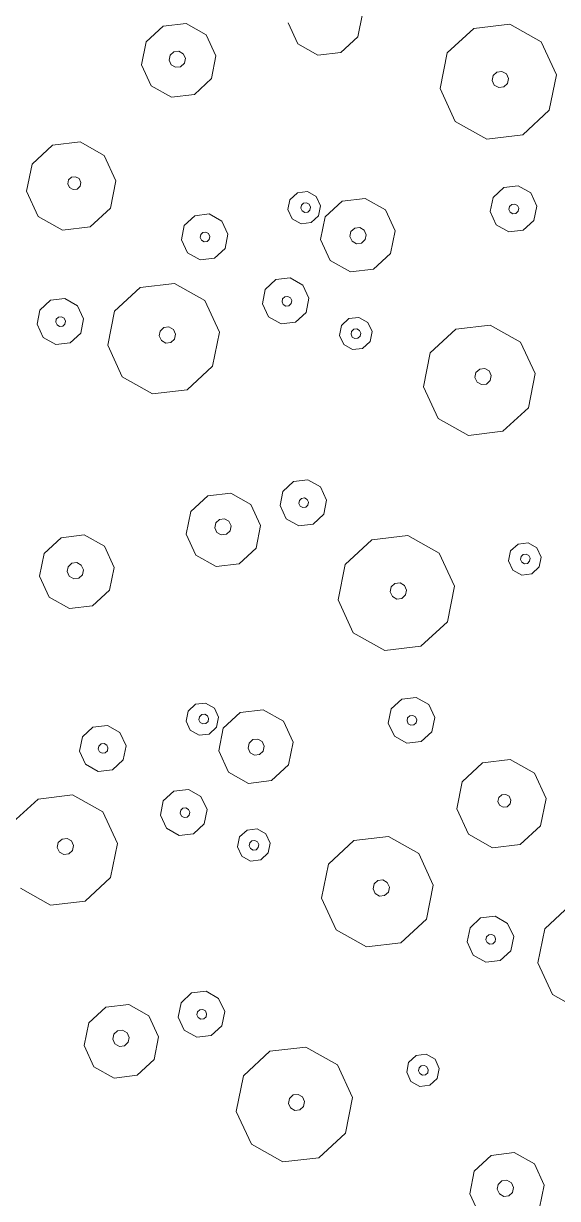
# Model space of a CAD drawing. Header units: metres. Extents: x -2858 to 512, y -1995 to 1252.
# Drawn here: x -977.36 to -975.536, y -825.795 to -821.784 of the extents above; entities that cross this region are included whole.
import ezdxf

# ---------------------------------------------------------------- set-up
doc = ezdxf.new("R2010")
doc.units = ezdxf.units.M
doc.layers.add('Calque commun', color=7, linetype='Continuous')

# ---------------------------------------------------------------- blocks, each defined once
blk = doc.blocks.new('pattern')
at = {"layer": 'Calque commun', "color": 54, "linetype": 'Continuous', "lineweight": 9}
for p, q in [((58.1236, 23.671), (58.1918, 23.7112)), ((58.0922, 23.5984), (58.1236, 23.671)), ((58.1094, 23.5212), (58.0922, 23.5984)), ((58.1926, 23.5825), (58.1995, 23.5984)), ((58.1995, 23.5984), (58.2144, 23.6072)), ((58.2144, 23.6072), (58.2316, 23.6056)), ((58.2316, 23.6056), (58.2446, 23.5941)), ((58.2446, 23.5941), (58.2483, 23.5772)), ((58.1964, 23.5656), (58.1926, 23.5825)), ((58.2093, 23.5542), (58.1964, 23.5656)), ((58.2266, 23.5526), (58.2093, 23.5542)), ((58.2415, 23.5614), (58.2266, 23.5526)), ((58.2483, 23.5772), (58.2415, 23.5614)), ((58.347, 23.5741), (58.3156, 23.5015)), ((58.1687, 23.4688), (58.1094, 23.5212)), ((58.2474, 23.4613), (58.1687, 23.4688)), ((58.3156, 23.5015), (58.2474, 23.4613)), ((57.5944, 23.3739), (57.6203, 23.2581)), ((57.6203, 23.2581), (57.573, 23.1493)), ((57.573, 23.1493), (57.4709, 23.0889)), ((58.0664, 23.1385), (58.0962, 23.156)), ((58.0962, 23.156), (58.1307, 23.1528)), ((58.1307, 23.1528), (58.1566, 23.1299)), ((58.0526, 23.1067), (58.0664, 23.1385)), ((58.0602, 23.0729), (58.0526, 23.1067)), ((58.0904, 23.1038), (58.0946, 23.1134)), ((58.0946, 23.1134), (58.1035, 23.1187)), ((58.1035, 23.1187), (58.1138, 23.1177)), ((58.1138, 23.1177), (58.1216, 23.1108)), ((58.1216, 23.1108), (58.1239, 23.1007)), ((58.1566, 23.1299), (58.1641, 23.0961)), ((57.4709, 23.0889), (57.3527, 23.1002)), ((58.0861, 23.05), (58.0602, 23.0729)), ((58.0927, 23.0937), (58.0904, 23.1038)), ((58.1005, 23.0868), (58.0927, 23.0937)), ((58.1108, 23.0859), (58.1005, 23.0868)), ((58.1197, 23.0911), (58.1108, 23.0859)), ((58.1239, 23.1007), (58.1197, 23.0911)), ((58.1641, 23.0961), (58.1504, 23.0643)), ((57.5414, 22.982), (57.561, 23.0274)), ((57.561, 23.0274), (57.6036, 23.0525)), ((57.6036, 23.0525), (57.6528, 23.0478)), ((57.6528, 23.0478), (57.6899, 23.0151)), ((58.1206, 23.0467), (58.0861, 23.05)), ((58.1504, 23.0643), (58.1206, 23.0467)), ((58.3381, 22.9841), (58.4446, 23.0469)), ((58.4446, 23.0469), (58.5676, 23.0352)), ((58.5676, 23.0352), (58.6603, 22.9534)), ((57.6036, 22.9769), (57.6077, 22.9864)), ((57.6077, 22.9864), (57.6166, 22.9917)), ((57.6166, 22.9917), (57.627, 22.9907)), ((57.627, 22.9907), (57.6348, 22.9838)), ((57.6899, 23.0151), (57.7006, 22.9669)), ((57.5521, 22.9338), (57.5414, 22.982)), ((57.6058, 22.9668), (57.6036, 22.9769)), ((57.6136, 22.9599), (57.6058, 22.9668)), ((57.6239, 22.9589), (57.6136, 22.9599)), ((57.6329, 22.9642), (57.6239, 22.9589)), ((57.637, 22.9737), (57.6329, 22.9642)), ((57.6348, 22.9838), (57.637, 22.9737)), ((57.7006, 22.9669), (57.681, 22.9215)), ((58.289, 22.8707), (58.3381, 22.9841)), ((58.6603, 22.9534), (58.6871, 22.8328)), ((57.5892, 22.901), (57.5521, 22.9338)), ((57.681, 22.9215), (57.6384, 22.8964)), ((57.6384, 22.8964), (57.5892, 22.901)), ((58.3158, 22.7501), (58.289, 22.8707)), ((58.4502, 22.855), (58.4571, 22.8709)), ((58.4571, 22.8709), (58.472, 22.8796)), ((58.472, 22.8796), (58.4892, 22.878)), ((58.4892, 22.878), (58.5021, 22.8666)), ((58.5021, 22.8666), (58.5059, 22.8497)), ((57.1361, 22.7954), (57.2178, 22.8437)), ((57.2178, 22.8437), (57.3124, 22.8347)), ((57.3124, 22.8347), (57.3835, 22.7718)), ((58.4539, 22.8381), (58.4502, 22.855)), ((58.4669, 22.8266), (58.4539, 22.8381)), ((58.4841, 22.825), (58.4669, 22.8266)), ((58.499, 22.8338), (58.4841, 22.825)), ((58.5059, 22.8497), (58.499, 22.8338)), ((58.6871, 22.8328), (58.638, 22.7194)), ((57.0983, 22.7083), (57.1361, 22.7954)), ((57.3835, 22.7718), (57.4042, 22.6792)), ((57.6136, 22.7055), (57.7158, 22.7658)), ((57.7158, 22.7658), (57.834, 22.7545)), ((57.834, 22.7545), (57.9229, 22.676)), ((58.4085, 22.6682), (58.3158, 22.7501)), ((57.119, 22.6156), (57.0983, 22.7083)), ((57.2146, 22.6969), (57.2201, 22.7096)), ((57.2201, 22.7096), (57.232, 22.7167)), ((57.232, 22.7167), (57.2458, 22.7154)), ((57.2458, 22.7154), (57.2562, 22.7062)), ((57.2562, 22.7062), (57.2592, 22.6927)), ((57.5664, 22.5966), (57.6136, 22.7055)), ((58.638, 22.7194), (58.5315, 22.6565)), ((57.2176, 22.6834), (57.2146, 22.6969)), ((57.228, 22.6743), (57.2176, 22.6834)), ((57.2417, 22.6729), (57.228, 22.6743)), ((57.2537, 22.68), (57.2417, 22.6729)), ((57.2592, 22.6927), (57.2537, 22.68)), ((57.4042, 22.6792), (57.3664, 22.5921)), ((57.9229, 22.676), (57.9487, 22.5602)), ((58.5315, 22.6565), (58.4085, 22.6682)), ((57.1901, 22.5528), (57.119, 22.6156)), ((57.3664, 22.5921), (57.2846, 22.5438)), ((57.5922, 22.4808), (57.5664, 22.5966)), ((57.7117, 22.5824), (57.7186, 22.5983)), ((57.7186, 22.5983), (57.7335, 22.6071)), ((57.7335, 22.6071), (57.7507, 22.6054)), ((57.7507, 22.6054), (57.7637, 22.594)), ((57.7637, 22.594), (57.7675, 22.5771)), ((57.2846, 22.5438), (57.1901, 22.5528)), ((57.7155, 22.5655), (57.7117, 22.5824)), ((57.7285, 22.554), (57.7155, 22.5655)), ((57.7457, 22.5524), (57.7285, 22.554)), ((57.7606, 22.5612), (57.7457, 22.5524)), ((57.7675, 22.5771), (57.7606, 22.5612)), ((57.9487, 22.5602), (57.9015, 22.4513)), ((57.6812, 22.4022), (57.5922, 22.4808)), ((58.4105, 22.4626), (58.4531, 22.4877)), ((58.4531, 22.4877), (58.5023, 22.483)), ((58.5023, 22.483), (58.5394, 22.4503)), ((57.9015, 22.4513), (57.7993, 22.391)), ((58.3908, 22.4172), (58.4105, 22.4626)), ((58.4572, 22.4216), (58.4661, 22.4269)), ((58.4661, 22.4269), (58.4765, 22.4259)), ((58.4765, 22.4259), (58.4842, 22.419)), ((58.5394, 22.4503), (58.5501, 22.402)), ((57.7993, 22.391), (57.6812, 22.4022)), ((58.4016, 22.3689), (58.3908, 22.4172)), ((58.453, 22.4121), (58.4572, 22.4216)), ((58.4553, 22.4019), (58.453, 22.4121)), ((58.4631, 22.3951), (58.4553, 22.4019)), ((58.4734, 22.3941), (58.4631, 22.3951)), ((58.4824, 22.3993), (58.4734, 22.3941)), ((58.4865, 22.4089), (58.4824, 22.3993)), ((58.4842, 22.419), (58.4865, 22.4089)), ((58.5501, 22.402), (58.5305, 22.3566)), ((58.6256, 22.3522), (58.6937, 22.3924)), ((58.6937, 22.3924), (58.7724, 22.3849)), ((58.7724, 22.3849), (58.8317, 22.3325)), ((57.184, 22.3281), (57.2266, 22.3532)), ((57.2266, 22.3532), (57.2758, 22.3485)), ((57.2758, 22.3485), (57.3128, 22.3158)), ((58.4387, 22.3362), (58.4016, 22.3689)), ((58.5305, 22.3566), (58.4879, 22.3315)), ((58.5941, 22.2796), (58.6256, 22.3522)), ((57.1643, 22.2827), (57.184, 22.3281)), ((57.3128, 22.3158), (57.3236, 22.2676)), ((58.4879, 22.3315), (58.4387, 22.3362)), ((58.8317, 22.3325), (58.8489, 22.2553)), ((57.1751, 22.2345), (57.1643, 22.2827)), ((57.2265, 22.2776), (57.2306, 22.2871)), ((57.2288, 22.2675), (57.2265, 22.2776)), ((57.2366, 22.2606), (57.2288, 22.2675)), ((57.2306, 22.2871), (57.2396, 22.2924)), ((57.2396, 22.2924), (57.2499, 22.2914)), ((57.2558, 22.2649), (57.2469, 22.2596)), ((57.2499, 22.2914), (57.2577, 22.2846)), ((57.26, 22.2744), (57.2558, 22.2649)), ((57.2577, 22.2846), (57.26, 22.2744)), ((57.3236, 22.2676), (57.3039, 22.2222)), ((58.6113, 22.2024), (58.5941, 22.2796)), ((58.6871, 22.2622), (58.694, 22.2781)), ((58.694, 22.2781), (58.7089, 22.2869)), ((58.7089, 22.2869), (58.7261, 22.2853)), ((58.7261, 22.2853), (58.7391, 22.2738)), ((58.7391, 22.2738), (58.7428, 22.2569)), ((56.5195, 22.2015), (56.5332, 22.2333)), ((56.5332, 22.2333), (56.563, 22.2509)), ((56.563, 22.2509), (56.5975, 22.2476)), ((56.5975, 22.2476), (56.6234, 22.2247)), ((56.6234, 22.2247), (56.631, 22.1909)), ((57.2121, 22.2018), (57.1751, 22.2345)), ((57.2469, 22.2596), (57.2366, 22.2606)), ((58.6909, 22.2453), (58.6871, 22.2622)), ((58.7038, 22.2339), (58.6909, 22.2453)), ((58.7211, 22.2323), (58.7038, 22.2339)), ((58.736, 22.241), (58.7211, 22.2323)), ((58.7428, 22.2569), (58.736, 22.241)), ((58.8489, 22.2553), (58.8175, 22.1827)), ((56.527, 22.1677), (56.5195, 22.2015)), ((56.5573, 22.1987), (56.5614, 22.2082)), ((56.5595, 22.1885), (56.5573, 22.1987)), ((56.5673, 22.1817), (56.5595, 22.1885)), ((56.5614, 22.2082), (56.5703, 22.2135)), ((56.5703, 22.2135), (56.5807, 22.2125)), ((56.5866, 22.1859), (56.5776, 22.1807)), ((56.5807, 22.2125), (56.5884, 22.2056)), ((56.5907, 22.1955), (56.5866, 22.1859)), ((56.5884, 22.2056), (56.5907, 22.1955)), ((56.631, 22.1909), (56.6172, 22.1591)), ((57.2614, 22.1971), (57.2121, 22.2018)), ((57.3039, 22.2222), (57.2614, 22.1971)), ((57.8645, 22.1628), (57.8783, 22.1945)), ((57.8783, 22.1945), (57.9081, 22.2121)), ((57.9081, 22.2121), (57.9426, 22.2088)), ((57.9426, 22.2088), (57.9685, 22.1859)), ((57.9685, 22.1859), (57.976, 22.1522)), ((58.6706, 22.15), (58.6113, 22.2024)), ((56.5529, 22.1448), (56.527, 22.1677)), ((56.5874, 22.1415), (56.5529, 22.1448)), ((56.5776, 22.1807), (56.5673, 22.1817)), ((56.6172, 22.1591), (56.5874, 22.1415)), ((57.8721, 22.129), (57.8645, 22.1628)), ((57.904, 22.16), (57.9081, 22.1695)), ((57.9062, 22.1499), (57.904, 22.16)), ((57.914, 22.143), (57.9062, 22.1499)), ((57.9081, 22.1695), (57.917, 22.1748)), ((57.9244, 22.142), (57.914, 22.143)), ((57.917, 22.1748), (57.9274, 22.1738)), ((57.9333, 22.1473), (57.9244, 22.142)), ((57.9274, 22.1738), (57.9352, 22.167)), ((57.9374, 22.1568), (57.9333, 22.1473)), ((57.9352, 22.167), (57.9374, 22.1568)), ((57.976, 22.1522), (57.9623, 22.1204)), ((58.7494, 22.1425), (58.6706, 22.15)), ((58.8175, 22.1827), (58.7494, 22.1425)), ((56.805, 22.0789), (56.9114, 22.1418)), ((56.9114, 22.1418), (57.0344, 22.13)), ((57.0344, 22.13), (57.1271, 22.0482)), ((57.898, 22.1061), (57.8721, 22.129)), ((57.9325, 22.1028), (57.898, 22.1061)), ((57.9623, 22.1204), (57.9325, 22.1028)), ((56.7558, 21.9655), (56.805, 22.0789)), ((57.5696, 22.0235), (57.6377, 22.0637)), ((57.6377, 22.0637), (57.7164, 22.0562)), ((57.1271, 22.0482), (57.154, 21.9276)), ((57.5381, 21.9509), (57.5696, 22.0235)), ((57.7164, 22.0562), (57.7757, 22.0038)), ((57.7757, 22.0038), (57.7929, 21.9266)), ((57.9373, 21.9578), (57.9799, 21.983)), ((57.9799, 21.983), (58.0291, 21.9783)), ((56.7827, 21.8449), (56.7558, 21.9655)), ((56.917, 21.9498), (56.9239, 21.9657)), ((56.9208, 21.9329), (56.917, 21.9498)), ((56.9239, 21.9657), (56.9388, 21.9744)), ((56.9388, 21.9744), (56.956, 21.9728)), ((56.956, 21.9728), (56.969, 21.9614)), ((56.9727, 21.9445), (56.9659, 21.9286)), ((56.969, 21.9614), (56.9727, 21.9445)), ((57.5553, 21.8737), (57.5381, 21.9509)), ((57.6383, 21.9432), (57.6452, 21.9591)), ((57.6421, 21.9263), (57.6383, 21.9432)), ((57.6452, 21.9591), (57.6601, 21.9679)), ((57.6601, 21.9679), (57.6774, 21.9662)), ((57.6774, 21.9662), (57.6903, 21.9548)), ((57.6903, 21.9548), (57.6941, 21.9379)), ((57.9176, 21.9125), (57.9373, 21.9578)), ((58.0291, 21.9783), (58.0662, 21.9456)), ((58.0662, 21.9456), (58.0769, 21.8973)), ((56.9337, 21.9214), (56.9208, 21.9329)), ((56.951, 21.9198), (56.9337, 21.9214)), ((56.9659, 21.9286), (56.951, 21.9198)), ((57.154, 21.9276), (57.1048, 21.8142)), ((57.6551, 21.9149), (57.6421, 21.9263)), ((57.6723, 21.9132), (57.6551, 21.9149)), ((57.6872, 21.922), (57.6723, 21.9132)), ((57.6941, 21.9379), (57.6872, 21.922)), ((57.7929, 21.9266), (57.7615, 21.854)), ((57.9284, 21.8642), (57.9176, 21.9125)), ((57.9785, 21.9103), (57.9827, 21.9198)), ((57.9808, 21.9001), (57.9785, 21.9103)), ((57.9827, 21.9198), (57.9916, 21.9251)), ((57.9916, 21.9251), (58.0019, 21.9241)), ((58.0019, 21.9241), (58.0097, 21.9172)), ((58.012, 21.9071), (58.0078, 21.8976)), ((58.0097, 21.9172), (58.012, 21.9071)), ((57.6146, 21.8213), (57.5553, 21.8737)), ((57.9654, 21.8315), (57.9284, 21.8642)), ((57.9886, 21.8933), (57.9808, 21.9001)), ((57.9989, 21.8923), (57.9886, 21.8933)), ((58.0078, 21.8976), (57.9989, 21.8923)), ((58.0769, 21.8973), (58.0572, 21.8519)), ((58.2277, 21.8071), (58.3299, 21.8674)), ((58.3299, 21.8674), (58.448, 21.8561)), ((56.0805, 21.8003), (56.1826, 21.8606)), ((56.1826, 21.8606), (56.3008, 21.8493)), ((56.3008, 21.8493), (56.3897, 21.7708)), ((56.8753, 21.763), (56.7827, 21.8449)), ((57.7615, 21.854), (57.6934, 21.8138)), ((58.0147, 21.8268), (57.9654, 21.8315)), ((58.0572, 21.8519), (58.0147, 21.8268)), ((58.448, 21.8561), (58.5369, 21.7776)), ((56.0333, 21.6914), (56.0805, 21.8003)), ((57.1048, 21.8142), (56.9984, 21.7513)), ((57.6934, 21.8138), (57.6146, 21.8213)), ((57.6759, 21.777), (57.7057, 21.7946)), ((57.7057, 21.7946), (57.7402, 21.7913)), ((57.7402, 21.7913), (57.7661, 21.7684)), ((58.1805, 21.6982), (58.2277, 21.8071)), ((56.3897, 21.7708), (56.4155, 21.655)), ((56.9984, 21.7513), (56.8753, 21.763)), ((57.6621, 21.7453), (57.6759, 21.777)), ((57.6697, 21.7115), (57.6621, 21.7453)), ((57.6978, 21.7449), (57.7019, 21.7544)), ((57.7, 21.7347), (57.6978, 21.7449)), ((57.7019, 21.7544), (57.7109, 21.7597)), ((57.7109, 21.7597), (57.7212, 21.7587)), ((57.7212, 21.7587), (57.729, 21.7518)), ((57.729, 21.7518), (57.7312, 21.7417)), ((57.7661, 21.7684), (57.7736, 21.7346)), ((58.5369, 21.7776), (58.5627, 21.6618)), ((56.1854, 21.6931), (56.2003, 21.7019)), ((56.2003, 21.7019), (56.2176, 21.7002)), ((57.6956, 21.6886), (57.6697, 21.7115)), ((57.7078, 21.7279), (57.7, 21.7347)), ((57.7182, 21.7269), (57.7078, 21.7279)), ((57.7271, 21.7322), (57.7182, 21.7269)), ((57.7312, 21.7417), (57.7271, 21.7322)), ((57.7599, 21.7029), (57.7301, 21.6853)), ((57.7736, 21.7346), (57.7599, 21.7029)), ((58.3326, 21.6998), (58.3475, 21.7086)), ((58.3475, 21.7086), (58.3648, 21.707)), ((58.3648, 21.707), (58.3778, 21.6956)), ((56.0591, 21.5756), (56.0333, 21.6914)), ((56.1785, 21.6772), (56.1854, 21.6931)), ((56.1823, 21.6603), (56.1785, 21.6772)), ((56.2176, 21.7002), (56.2305, 21.6888)), ((56.2343, 21.6719), (56.2274, 21.656)), ((56.2305, 21.6888), (56.2343, 21.6719)), ((57.7301, 21.6853), (57.6956, 21.6886)), ((58.2063, 21.5824), (58.1805, 21.6982)), ((58.3258, 21.684), (58.3326, 21.6998)), ((58.3295, 21.6671), (58.3258, 21.684)), ((58.3425, 21.6556), (58.3295, 21.6671)), ((58.3746, 21.6628), (58.3597, 21.654)), ((58.3815, 21.6787), (58.3746, 21.6628)), ((58.3778, 21.6956), (58.3815, 21.6787)), ((56.1953, 21.6489), (56.1823, 21.6603)), ((56.2125, 21.6472), (56.1953, 21.6489)), ((56.2274, 21.656), (56.2125, 21.6472)), ((56.4155, 21.655), (56.3683, 21.5461)), ((57.9592, 21.606), (58.0018, 21.6311)), ((58.0018, 21.6311), (58.051, 21.6264)), ((58.051, 21.6264), (58.0881, 21.5937)), ((58.3597, 21.654), (58.3425, 21.6556)), ((56.8773, 21.5574), (56.9199, 21.5825)), ((56.9199, 21.5825), (56.9691, 21.5778)), ((57.9396, 21.5606), (57.9592, 21.606)), ((58.0881, 21.5937), (58.0988, 21.5455)), ((58.2952, 21.5038), (58.2063, 21.5824)), ((56.148, 21.497), (56.0591, 21.5756)), ((56.3683, 21.5461), (56.2661, 21.4858)), ((56.8577, 21.512), (56.8773, 21.5574)), ((56.9691, 21.5778), (57.0062, 21.5451)), ((57.0062, 21.5451), (57.017, 21.4968)), ((57.9503, 21.5124), (57.9396, 21.5606)), ((58.0018, 21.5555), (58.0059, 21.565)), ((58.004, 21.5454), (58.0018, 21.5555)), ((58.0118, 21.5385), (58.004, 21.5454)), ((58.0059, 21.565), (58.0148, 21.5703)), ((58.0148, 21.5703), (58.0252, 21.5693)), ((58.0311, 21.5428), (58.0221, 21.5375)), ((58.0252, 21.5693), (58.0329, 21.5625)), ((58.0352, 21.5523), (58.0311, 21.5428)), ((58.0329, 21.5625), (58.0352, 21.5523)), ((58.0988, 21.5455), (58.0792, 21.5001)), ((56.8684, 21.4637), (56.8577, 21.512)), ((56.9199, 21.5069), (56.924, 21.5164)), ((56.9221, 21.4967), (56.9199, 21.5069)), ((56.924, 21.5164), (56.9329, 21.5217)), ((56.9329, 21.5217), (56.9433, 21.5207)), ((56.9433, 21.5207), (56.9511, 21.5138)), ((56.9533, 21.5037), (56.9492, 21.4942)), ((56.9511, 21.5138), (56.9533, 21.5037)), ((57.9874, 21.4797), (57.9503, 21.5124)), ((58.0221, 21.5375), (58.0118, 21.5385)), ((58.4134, 21.4926), (58.2952, 21.5038)), ((56.2661, 21.4858), (56.148, 21.497)), ((56.9055, 21.431), (56.8684, 21.4637)), ((56.9299, 21.4899), (56.9221, 21.4967)), ((56.9402, 21.4889), (56.9299, 21.4899)), ((56.9492, 21.4942), (56.9402, 21.4889)), ((57.017, 21.4968), (56.9973, 21.4515)), ((57.0924, 21.447), (57.1605, 21.4872)), ((57.1605, 21.4872), (57.2393, 21.4797)), ((57.2393, 21.4797), (57.2986, 21.4273)), ((58.0366, 21.475), (57.9874, 21.4797)), ((58.0792, 21.5001), (58.0366, 21.475)), ((55.6311, 21.3775), (55.6508, 21.4229)), ((55.6508, 21.4229), (55.6934, 21.448)), ((55.6934, 21.448), (55.7426, 21.4434)), ((55.7426, 21.4434), (55.7797, 21.4106)), ((56.9547, 21.4263), (56.9055, 21.431)), ((56.9973, 21.4515), (56.9547, 21.4263)), ((57.0609, 21.3744), (57.0924, 21.447)), ((57.2986, 21.4273), (57.3158, 21.3501)), ((55.6933, 21.3724), (55.6975, 21.3819)), ((55.6975, 21.3819), (55.7064, 21.3872)), ((55.7064, 21.3872), (55.7167, 21.3862)), ((55.7167, 21.3862), (55.7245, 21.3794)), ((55.7797, 21.4106), (55.7904, 21.3624)), ((57.1608, 21.3729), (57.1757, 21.3817)), ((57.1757, 21.3817), (57.1929, 21.3801)), ((55.6419, 21.3293), (55.6311, 21.3775)), ((55.6956, 21.3623), (55.6933, 21.3724)), ((55.7034, 21.3554), (55.6956, 21.3623)), ((55.7137, 21.3544), (55.7034, 21.3554)), ((55.7227, 21.3597), (55.7137, 21.3544)), ((55.7268, 21.3692), (55.7227, 21.3597)), ((55.7245, 21.3794), (55.7268, 21.3692)), ((55.7904, 21.3624), (55.7708, 21.317)), ((57.0781, 21.2972), (57.0609, 21.3744)), ((57.1539, 21.357), (57.1608, 21.3729)), ((57.1577, 21.3402), (57.1539, 21.357)), ((57.1929, 21.3801), (57.2059, 21.3686)), ((57.2097, 21.3517), (57.2028, 21.3359)), ((57.2059, 21.3686), (57.2097, 21.3517)), ((57.3158, 21.3501), (57.2843, 21.2775)), ((55.679, 21.2966), (55.6419, 21.3293)), ((55.7708, 21.317), (55.7282, 21.2919)), ((56.3451, 21.2893), (56.3749, 21.3069)), ((56.3749, 21.3069), (56.4094, 21.3036)), ((56.4094, 21.3036), (56.4353, 21.2807)), ((57.1707, 21.3287), (57.1577, 21.3402)), ((57.1879, 21.3271), (57.1707, 21.3287)), ((57.2028, 21.3359), (57.1879, 21.3271)), ((55.7282, 21.2919), (55.679, 21.2966)), ((56.3314, 21.2576), (56.3451, 21.2893)), ((56.3708, 21.2548), (56.3749, 21.2644)), ((56.3749, 21.2644), (56.3839, 21.2696)), ((56.3839, 21.2696), (56.3942, 21.2686)), ((56.3942, 21.2686), (56.402, 21.2618)), ((56.402, 21.2618), (56.4043, 21.2516)), ((56.4353, 21.2807), (56.4429, 21.247)), ((57.1374, 21.2448), (57.0781, 21.2972)), ((57.2843, 21.2775), (57.2162, 21.2373)), ((55.2718, 21.1737), (55.3782, 21.2366)), ((55.3782, 21.2366), (55.5013, 21.2248)), ((55.5013, 21.2248), (55.5939, 21.143)), ((56.3389, 21.2238), (56.3314, 21.2576)), ((56.3648, 21.2009), (56.3389, 21.2238)), ((56.3731, 21.2447), (56.3708, 21.2548)), ((56.3808, 21.2378), (56.3731, 21.2447)), ((56.3912, 21.2368), (56.3808, 21.2378)), ((56.4001, 21.2421), (56.3912, 21.2368)), ((56.4043, 21.2516), (56.4001, 21.2421)), ((56.4429, 21.247), (56.4291, 21.2152)), ((57.2162, 21.2373), (57.1374, 21.2448)), ((56.3993, 21.1976), (56.3648, 21.2009)), ((56.4291, 21.2152), (56.3993, 21.1976)), ((57.533, 21.1694), (57.6011, 21.2096)), ((57.6011, 21.2096), (57.6798, 21.2021)), ((57.6798, 21.2021), (57.7391, 21.1498)), ((55.2226, 21.0603), (55.2718, 21.1737)), ((55.5939, 21.143), (55.6208, 21.0224)), ((56.0364, 21.1183), (56.1045, 21.1585)), ((56.1045, 21.1585), (56.1833, 21.151)), ((56.1833, 21.151), (56.2426, 21.0986)), ((57.5015, 21.0968), (57.533, 21.1694)), ((57.7391, 21.1498), (57.7563, 21.0726)), ((56.0049, 21.0457), (56.0364, 21.1183)), ((57.6088, 21.0969), (57.6237, 21.1057)), ((57.6237, 21.1057), (57.6409, 21.104)), ((57.6409, 21.104), (57.6539, 21.0926)), ((55.2495, 20.9397), (55.2226, 21.0603)), ((55.3838, 21.0446), (55.3907, 21.0605)), ((55.3907, 21.0605), (55.4056, 21.0693)), ((55.4056, 21.0693), (55.4228, 21.0676)), ((55.4228, 21.0676), (55.4358, 21.0562)), ((56.112, 21.0539), (56.1269, 21.0627)), ((56.1269, 21.0627), (56.1442, 21.0611)), ((56.1442, 21.0611), (56.1572, 21.0496)), ((56.2426, 21.0986), (56.2598, 21.0214)), ((56.4041, 21.0527), (56.4467, 21.0778)), ((56.4467, 21.0778), (56.4959, 21.0731)), ((56.4959, 21.0731), (56.533, 21.0404)), ((57.5187, 21.0196), (57.5015, 21.0968)), ((57.6019, 21.081), (57.6088, 21.0969)), ((57.6057, 21.0641), (57.6019, 21.081)), ((57.6187, 21.0526), (57.6057, 21.0641)), ((57.6577, 21.0757), (57.6508, 21.0598)), ((57.6539, 21.0926), (57.6577, 21.0757)), ((57.7563, 21.0726), (57.7249, 21)), ((55.3876, 21.0277), (55.3838, 21.0446)), ((55.4006, 21.0162), (55.3876, 21.0277)), ((55.4327, 21.0234), (55.4178, 21.0146)), ((55.4396, 21.0393), (55.4327, 21.0234)), ((55.4358, 21.0562), (55.4396, 21.0393)), ((55.6208, 21.0224), (55.5716, 20.909)), ((56.0221, 20.9685), (56.0049, 21.0457)), ((56.1052, 21.038), (56.112, 21.0539)), ((56.1089, 21.0211), (56.1052, 21.038)), ((56.1219, 21.0097), (56.1089, 21.0211)), ((56.1609, 21.0327), (56.154, 21.0168)), ((56.1572, 21.0496), (56.1609, 21.0327)), ((56.2598, 21.0214), (56.2283, 20.9488)), ((56.3845, 21.0073), (56.4041, 21.0527)), ((56.4495, 21.0146), (56.4584, 21.0199)), ((56.4584, 21.0199), (56.4688, 21.0189)), ((56.533, 21.0404), (56.5437, 20.9921)), ((57.6359, 21.051), (57.6187, 21.0526)), ((57.6508, 21.0598), (57.6359, 21.051)), ((55.4178, 21.0146), (55.4006, 21.0162)), ((56.1391, 21.008), (56.1219, 21.0097)), ((56.154, 21.0168), (56.1391, 21.008)), ((56.3952, 20.959), (56.3845, 21.0073)), ((56.4454, 21.0051), (56.4495, 21.0146)), ((56.4476, 20.995), (56.4454, 21.0051)), ((56.4554, 20.9881), (56.4476, 20.995)), ((56.4657, 20.9871), (56.4554, 20.9881)), ((56.4747, 20.9924), (56.4657, 20.9871)), ((56.4688, 21.0189), (56.4766, 21.012)), ((56.4788, 21.0019), (56.4747, 20.9924)), ((56.4766, 21.012), (56.4788, 21.0019)), ((56.5437, 20.9921), (56.5241, 20.9467)), ((57.578, 20.9673), (57.5187, 21.0196)), ((57.7249, 21), (57.6568, 20.9598)), ((55.3421, 20.8579), (55.2495, 20.9397)), ((56.0814, 20.9161), (56.0221, 20.9685)), ((56.2283, 20.9488), (56.1602, 20.9086)), ((56.4323, 20.9263), (56.3952, 20.959)), ((56.5241, 20.9467), (56.4815, 20.9216)), ((56.6945, 20.9019), (56.7967, 20.9622)), ((56.7967, 20.9622), (56.9148, 20.9509)), ((56.9148, 20.9509), (57.0038, 20.8724)), ((57.6568, 20.9598), (57.578, 20.9673)), ((55.5716, 20.909), (55.4652, 20.8461)), ((56.1602, 20.9086), (56.0814, 20.9161)), ((56.4815, 20.9216), (56.4323, 20.9263)), ((56.6473, 20.793), (56.6945, 20.9019)), ((56.129, 20.8401), (56.1427, 20.8718)), ((56.1427, 20.8718), (56.1725, 20.8894)), ((56.1725, 20.8894), (56.207, 20.8861)), ((56.207, 20.8861), (56.2329, 20.8632)), ((56.2329, 20.8632), (56.2405, 20.8294)), ((57.0038, 20.8724), (57.0296, 20.7566)), ((55.4652, 20.8461), (55.3421, 20.8579)), ((56.1365, 20.8063), (56.129, 20.8401)), ((56.1646, 20.8397), (56.1687, 20.8492)), ((56.1669, 20.8295), (56.1646, 20.8397)), ((56.1746, 20.8227), (56.1669, 20.8295)), ((56.1687, 20.8492), (56.1777, 20.8545)), ((56.185, 20.8217), (56.1746, 20.8227)), ((56.1777, 20.8545), (56.188, 20.8535)), ((56.1939, 20.827), (56.185, 20.8217)), ((56.188, 20.8535), (56.1958, 20.8466)), ((56.1981, 20.8365), (56.1939, 20.827)), ((56.1958, 20.8466), (56.1981, 20.8365)), ((56.2405, 20.8294), (56.2267, 20.7977)), ((56.1624, 20.7834), (56.1365, 20.8063)), ((56.1969, 20.7801), (56.1624, 20.7834)), ((56.2267, 20.7977), (56.1969, 20.7801)), ((56.6731, 20.6772), (56.6473, 20.793)), ((56.7926, 20.7788), (56.7995, 20.7947)), ((56.7995, 20.7947), (56.8144, 20.8034)), ((56.8144, 20.8034), (56.8316, 20.8018)), ((56.8316, 20.8018), (56.8446, 20.7904)), ((56.8446, 20.7904), (56.8483, 20.7735)), ((56.7963, 20.7619), (56.7926, 20.7788)), ((56.8093, 20.7504), (56.7963, 20.7619)), ((56.8265, 20.7488), (56.8093, 20.7504)), ((56.8415, 20.7576), (56.8265, 20.7488)), ((56.8483, 20.7735), (56.8415, 20.7576)), ((57.0296, 20.7566), (56.9824, 20.6477)), ((56.4064, 20.6554), (56.4261, 20.7008)), ((56.4261, 20.7008), (56.4686, 20.7259)), ((56.4686, 20.7259), (56.5178, 20.7213)), ((56.5178, 20.7213), (56.5549, 20.6885)), ((56.4686, 20.6503), (56.4727, 20.6598)), ((56.4727, 20.6598), (56.4817, 20.6651)), ((56.4817, 20.6651), (56.492, 20.6641)), ((56.492, 20.6641), (56.4998, 20.6573)), ((56.5549, 20.6885), (56.5657, 20.6403)), ((56.7621, 20.5986), (56.6731, 20.6772)), ((56.4171, 20.6072), (56.4064, 20.6554)), ((56.4708, 20.6402), (56.4686, 20.6503)), ((56.4786, 20.6333), (56.4708, 20.6402)), ((56.489, 20.6323), (56.4786, 20.6333)), ((56.4979, 20.6376), (56.489, 20.6323)), ((56.502, 20.6471), (56.4979, 20.6376)), ((56.4998, 20.6573), (56.502, 20.6471)), ((56.5657, 20.6403), (56.546, 20.5949)), ((56.9824, 20.6477), (56.8802, 20.5874)), ((55.5592, 20.5418), (55.6273, 20.582)), ((55.6273, 20.582), (55.7061, 20.5745)), ((56.4542, 20.5745), (56.4171, 20.6072)), ((56.546, 20.5949), (56.5034, 20.5698)), ((56.8802, 20.5874), (56.7621, 20.5986)), ((55.7061, 20.5745), (55.7654, 20.5222)), ((56.5034, 20.5698), (56.4542, 20.5745)), ((56.9704, 20.5258), (57.0129, 20.551)), ((57.0129, 20.551), (57.0622, 20.5463)), ((57.0622, 20.5463), (57.0992, 20.5136)), ((55.7654, 20.5222), (55.7826, 20.4449)), ((56.9507, 20.4805), (56.9704, 20.5258)), ((57.0992, 20.5136), (57.11, 20.4653)), ((56.9614, 20.4322), (56.9507, 20.4805)), ((57.0129, 20.4753), (57.017, 20.4849)), ((57.0151, 20.4652), (57.0129, 20.4753)), ((57.0229, 20.4583), (57.0151, 20.4652)), ((57.017, 20.4849), (57.026, 20.4902)), ((57.0333, 20.4574), (57.0229, 20.4583)), ((57.026, 20.4902), (57.0363, 20.4892)), ((57.0422, 20.4626), (57.0333, 20.4574)), ((57.0363, 20.4892), (57.0441, 20.4823)), ((57.0463, 20.4722), (57.0422, 20.4626)), ((57.0441, 20.4823), (57.0463, 20.4722)), ((57.11, 20.4653), (57.0903, 20.4199)), ((55.7826, 20.4449), (55.7511, 20.3724)), ((56.9985, 20.3995), (56.9614, 20.4322)), ((57.0903, 20.4199), (57.0477, 20.3948)), ((57.0477, 20.3948), (56.9985, 20.3995)), ((56.5454, 20.2938), (56.6272, 20.3421)), ((56.6272, 20.3421), (56.7217, 20.3331)), ((55.9998, 20.2642), (56.0679, 20.3044)), ((56.0679, 20.3044), (56.1467, 20.2969)), ((56.7217, 20.3331), (56.7928, 20.2703)), ((55.9683, 20.1916), (55.9998, 20.2642)), ((56.1467, 20.2969), (56.206, 20.2446)), ((56.5077, 20.2068), (56.5454, 20.2938)), ((56.7928, 20.2703), (56.8135, 20.1776)), ((56.206, 20.2446), (56.2232, 20.1674)), ((55.9855, 20.1144), (55.9683, 20.1916)), ((56.0688, 20.1758), (56.0756, 20.1917)), ((56.0756, 20.1917), (56.0905, 20.2005)), ((56.0905, 20.2005), (56.1078, 20.1988)), ((56.1078, 20.1988), (56.1207, 20.1874)), ((56.1207, 20.1874), (56.1245, 20.1705)), ((56.5283, 20.1141), (56.5077, 20.2068)), ((56.6239, 20.1954), (56.6294, 20.2081)), ((56.6269, 20.1819), (56.6239, 20.1954)), ((56.6373, 20.1727), (56.6269, 20.1819)), ((56.6294, 20.2081), (56.6413, 20.2151)), ((56.6413, 20.2151), (56.6551, 20.2138)), ((56.663, 20.1784), (56.6511, 20.1714)), ((56.6551, 20.2138), (56.6655, 20.2046)), ((56.6685, 20.1911), (56.663, 20.1784)), ((56.6655, 20.2046), (56.6685, 20.1911)), ((56.8135, 20.1776), (56.7757, 20.0905)), ((56.0725, 20.1589), (56.0688, 20.1758)), ((56.0855, 20.1475), (56.0725, 20.1589)), ((56.1027, 20.1458), (56.0855, 20.1475)), ((56.1176, 20.1546), (56.1027, 20.1458)), ((56.1245, 20.1705), (56.1176, 20.1546)), ((56.2232, 20.1674), (56.1917, 20.0948)), ((56.6511, 20.1714), (56.6373, 20.1727)), ((56.0448, 20.0621), (55.9855, 20.1144)), ((56.5995, 20.0513), (56.5283, 20.1141)), ((56.1236, 20.0546), (56.0448, 20.0621)), ((56.1917, 20.0948), (56.1236, 20.0546)), ((56.7757, 20.0905), (56.694, 20.0423)), ((56.694, 20.0423), (56.5995, 20.0513))]:
    blk.add_line(p, q, dxfattribs=at)
at = {"layer": 'Calque commun', "color": 7, "linetype": 'Continuous', "lineweight": 9}
mesh = blk.add_polyface(dxfattribs=at)
corners = [(70.8497, 113.5412), (53.8349, 19.1692), (74.7282, 106.3237), (76.0435, 113.5984), (74.769, 106.1763), (58.8077, 18.2701), (114.1703, 105.207), (114.1703, 98.5387)]
mesh.append_faces([[corners[k] for k in face] for face in [(3, 4, 6)]], dxfattribs={"vtx0": -1, "vtx1": -1, "color": 7})
mesh.append_faces([[corners[k] for k in face] for face in [(3, 2, 4)]], dxfattribs={"vtx0": -1, "vtx2": -1, "color": 7})
mesh.append_faces([[corners[k] for k in face] for face in [(5, 2, 1)]], dxfattribs={"vtx1": -1, "color": 7})
mesh.append_faces([[corners[k] for k in face] for face in [(0, 1, 2), (3, 0, 2)]], dxfattribs={"vtx1": -1, "vtx2": -1, "color": 7})
mesh.append_faces([[corners[k] for k in face] for face in [(4, 7, 6)]], dxfattribs={"vtx2": -1, "color": 7})

msp = doc.modelspace()

# ---------------------------------------------------------------- block references
at = {"layer": 'Calque commun', "color": 0, "linetype": 'ByBlock', "lineweight": -2, "rotation": 228.1617603435354}
msp.add_blockref('pattern', (-954.4467, -766.6559), dxfattribs=at)

doc.saveas('drawing.dxf')
